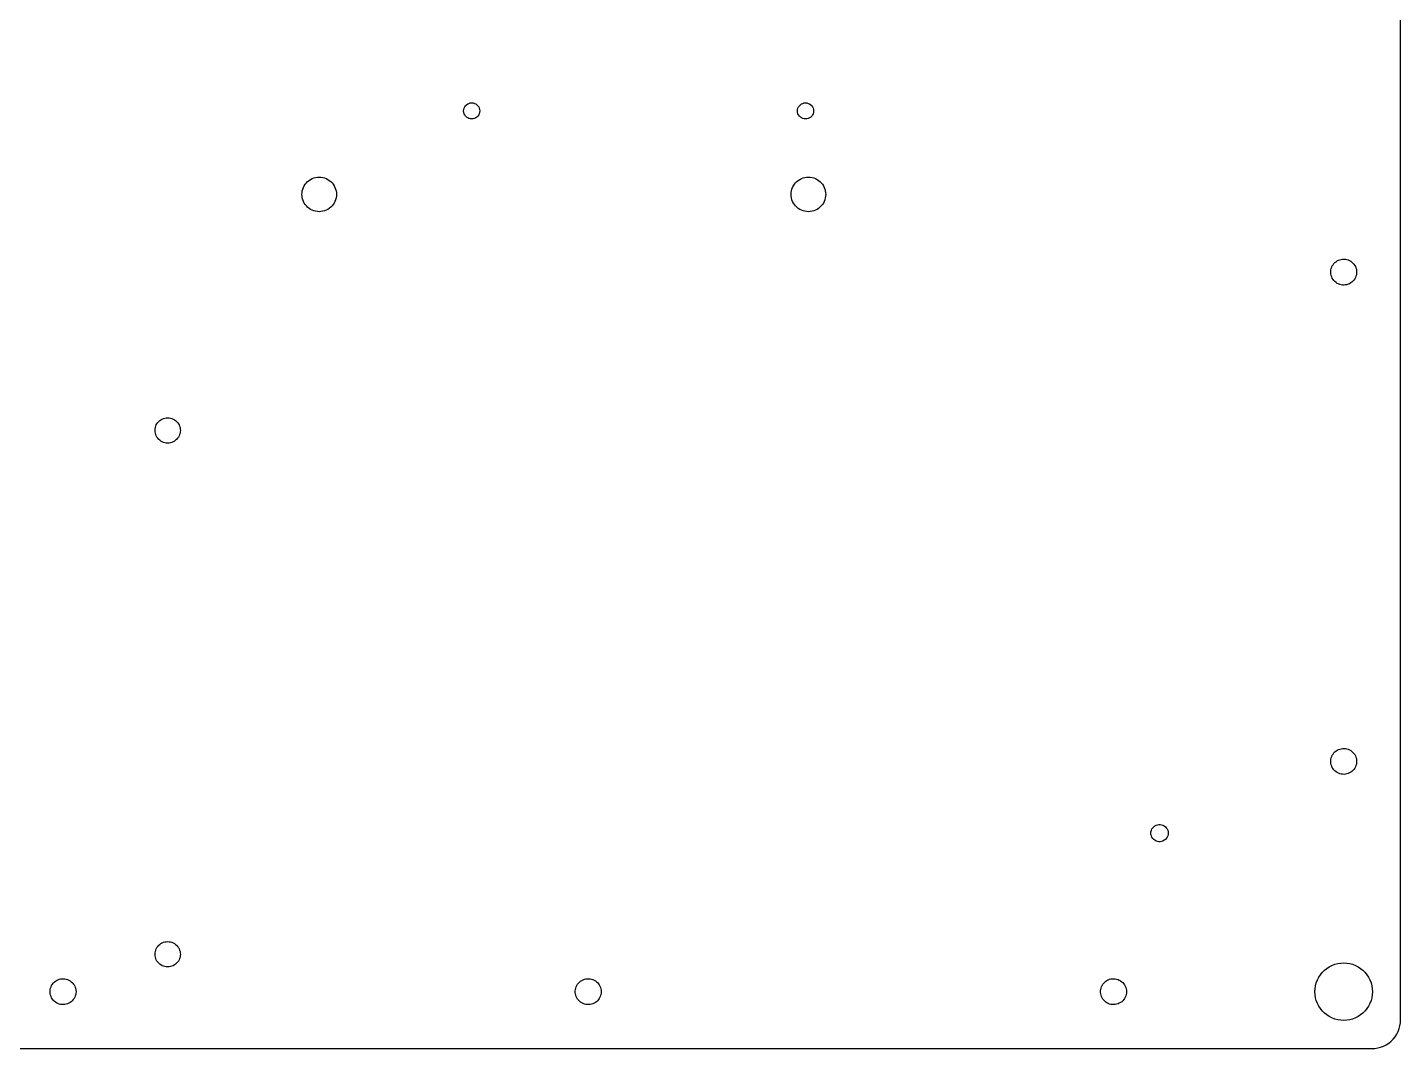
# Model space of a CAD drawing. Header units: metres. Extents: x -232 to 232, y -177 to 177.
# Drawn here: x -6.2 to 232.4, y -177.4 to 0 of the extents above; entities that cross this region are included whole.
import ezdxf

# ---------------------------------------------------------------- set-up
doc = ezdxf.new("R2010")
doc.units = ezdxf.units.M

msp = doc.modelspace()

# ---------------------------------------------------------------- linework, layer by layer
for p, q in [((232.375, -172.375), (232.375, 172.375)), ((69.6, -14.5), (69.6213, -14.2569)), ((69.6213, -14.2569), (69.6844, -14.0212)), ((69.6844, -14.0212), (69.7876, -13.8)), ((69.7876, -13.8), (69.9275, -13.6001)), ((69.9275, -13.6001), (70.1001, -13.4275)), ((70.1001, -13.4275), (70.3, -13.2876)), ((70.3, -13.2876), (70.5212, -13.1844)), ((70.5212, -13.1844), (70.7569, -13.1213)), ((70.7569, -13.1213), (71, -13.1)), ((71, -13.1), (71.2431, -13.1213)), ((71.2431, -13.1213), (71.4788, -13.1844)), ((71.4788, -13.1844), (71.7, -13.2876)), ((71.7, -13.2876), (71.8999, -13.4275)), ((71.8999, -13.4275), (72.0725, -13.6001)), ((72.0725, -13.6001), (72.2124, -13.8)), ((72.2124, -13.8), (72.3156, -14.0212)), ((72.3156, -14.0212), (72.3787, -14.2569)), ((72.3787, -14.2569), (72.4, -14.5)), ((127.6, -14.5), (127.621, -14.2569)), ((127.621, -14.2569), (127.684, -14.0212)), ((127.684, -14.0212), (127.788, -13.8)), ((127.788, -13.8), (127.928, -13.6001)), ((127.928, -13.6001), (128.1, -13.4275)), ((128.1, -13.4275), (128.3, -13.2876)), ((128.3, -13.2876), (128.521, -13.1844)), ((128.521, -13.1844), (128.757, -13.1213)), ((128.757, -13.1213), (129, -13.1)), ((129, -13.1), (129.243, -13.1213)), ((129.243, -13.1213), (129.479, -13.1844)), ((129.479, -13.1844), (129.7, -13.2876)), ((129.7, -13.2876), (129.9, -13.4275)), ((129.9, -13.4275), (130.072, -13.6001)), ((130.072, -13.6001), (130.212, -13.8)), ((130.212, -13.8), (130.316, -14.0212)), ((130.316, -14.0212), (130.379, -14.2569)), ((130.379, -14.2569), (130.4, -14.5)), ((69.6213, -14.7431), (69.6, -14.5)), ((69.6844, -14.9788), (69.6213, -14.7431)), ((69.7876, -15.2), (69.6844, -14.9788)), ((69.9275, -15.3999), (69.7876, -15.2)), ((70.1001, -15.5724), (69.9275, -15.3999)), ((70.3, -15.7124), (70.1001, -15.5724)), ((70.5212, -15.8156), (70.3, -15.7124)), ((70.7569, -15.8787), (70.5212, -15.8156)), ((71, -15.9), (70.7569, -15.8787)), ((71.2431, -15.8787), (71, -15.9)), ((71.4788, -15.8156), (71.2431, -15.8787)), ((71.7, -15.7124), (71.4788, -15.8156)), ((71.8999, -15.5724), (71.7, -15.7124)), ((72.0725, -15.3999), (71.8999, -15.5724)), ((72.2124, -15.2), (72.0725, -15.3999)), ((72.3156, -14.9788), (72.2124, -15.2)), ((72.3787, -14.7431), (72.3156, -14.9788)), ((72.4, -14.5), (72.3787, -14.7431)), ((127.621, -14.7431), (127.6, -14.5)), ((127.684, -14.9788), (127.621, -14.7431)), ((127.788, -15.2), (127.684, -14.9788)), ((127.928, -15.3999), (127.788, -15.2)), ((128.1, -15.5724), (127.928, -15.3999)), ((128.3, -15.7124), (128.1, -15.5724)), ((128.521, -15.8156), (128.3, -15.7124)), ((128.757, -15.8787), (128.521, -15.8156)), ((129, -15.9), (128.757, -15.8787)), ((129.243, -15.8787), (129, -15.9)), ((129.479, -15.8156), (129.243, -15.8787)), ((129.7, -15.7124), (129.479, -15.8156)), ((129.9, -15.5724), (129.7, -15.7124)), ((130.072, -15.3999), (129.9, -15.5724)), ((130.212, -15.2), (130.072, -15.3999)), ((130.316, -14.9788), (130.212, -15.2)), ((130.379, -14.7431), (130.316, -14.9788)), ((130.4, -14.5), (130.379, -14.7431)), ((43.2798, -26.2594), (43.5729, -26.1468)), ((43.5729, -26.1468), (43.8763, -26.0656)), ((43.8763, -26.0656), (44.1864, -26.0164)), ((44.1864, -26.0164), (44.5, -26)), ((44.5, -26), (44.8136, -26.0164)), ((44.8136, -26.0164), (45.1237, -26.0656)), ((45.1237, -26.0656), (45.427, -26.1468)), ((45.427, -26.1468), (45.7202, -26.2594)), ((128.28, -26.2594), (128.573, -26.1468)), ((128.573, -26.1468), (128.876, -26.0656)), ((128.876, -26.0656), (129.186, -26.0164)), ((129.186, -26.0164), (129.5, -26)), ((129.5, -26), (129.814, -26.0164)), ((129.814, -26.0164), (130.124, -26.0656)), ((130.124, -26.0656), (130.427, -26.1468)), ((130.427, -26.1468), (130.72, -26.2594)), ((41.5164, -28.6864), (41.5656, -28.3763)), ((41.5656, -28.3763), (41.6468, -28.0729)), ((41.6468, -28.0729), (41.7594, -27.7798)), ((41.7594, -27.7798), (41.9019, -27.5)), ((41.9019, -27.5), (42.0729, -27.2366)), ((42.0729, -27.2366), (42.2706, -26.9926)), ((42.2706, -26.9926), (42.4926, -26.7706)), ((42.4926, -26.7706), (42.7366, -26.5729)), ((42.7366, -26.5729), (43, -26.4019)), ((43, -26.4019), (43.2798, -26.2594)), ((45.7202, -26.2594), (46, -26.4019)), ((46, -26.4019), (46.2634, -26.5729)), ((46.2634, -26.5729), (46.5074, -26.7706)), ((46.5074, -26.7706), (46.7294, -26.9926)), ((46.7294, -26.9926), (46.927, -27.2366)), ((46.927, -27.2366), (47.0981, -27.5)), ((47.0981, -27.5), (47.2406, -27.7798)), ((47.2406, -27.7798), (47.3532, -28.0729)), ((47.3532, -28.0729), (47.4344, -28.3763)), ((47.4344, -28.3763), (47.4836, -28.6864)), ((126.516, -28.6864), (126.566, -28.3763)), ((126.566, -28.3763), (126.647, -28.0729)), ((126.647, -28.0729), (126.759, -27.7798)), ((126.759, -27.7798), (126.902, -27.5)), ((126.902, -27.5), (127.073, -27.2366)), ((127.073, -27.2366), (127.271, -26.9926)), ((127.271, -26.9926), (127.493, -26.7706)), ((127.493, -26.7706), (127.737, -26.5729)), ((127.737, -26.5729), (128, -26.4019)), ((128, -26.4019), (128.28, -26.2594)), ((130.72, -26.2594), (131, -26.4019)), ((131, -26.4019), (131.263, -26.5729)), ((131.263, -26.5729), (131.507, -26.7706)), ((131.507, -26.7706), (131.729, -26.9926)), ((131.729, -26.9926), (131.927, -27.2366)), ((131.927, -27.2366), (132.098, -27.5)), ((132.098, -27.5), (132.241, -27.7798)), ((132.241, -27.7798), (132.353, -28.0729)), ((132.353, -28.0729), (132.434, -28.3763)), ((132.434, -28.3763), (132.484, -28.6864)), ((41.5, -29), (41.5164, -28.6864)), ((41.5164, -29.3136), (41.5, -29)), ((41.5656, -29.6237), (41.5164, -29.3136)), ((41.6468, -29.927), (41.5656, -29.6237)), ((41.7594, -30.2202), (41.6468, -29.927)), ((41.9019, -30.5), (41.7594, -30.2202)), ((42.0729, -30.7634), (41.9019, -30.5)), ((42.2706, -31.0074), (42.0729, -30.7634)), ((42.4926, -31.2294), (42.2706, -31.0074)), ((46.7294, -31.0074), (46.5074, -31.2294)), ((46.927, -30.7634), (46.7294, -31.0074)), ((47.0981, -30.5), (46.927, -30.7634)), ((47.2406, -30.2202), (47.0981, -30.5)), ((47.3532, -29.927), (47.2406, -30.2202)), ((47.4344, -29.6237), (47.3532, -29.927)), ((47.4836, -29.3136), (47.4344, -29.6237)), ((47.4836, -28.6864), (47.5, -29)), ((47.5, -29), (47.4836, -29.3136)), ((126.5, -29), (126.516, -28.6864)), ((126.516, -29.3136), (126.5, -29)), ((126.566, -29.6237), (126.516, -29.3136)), ((126.647, -29.927), (126.566, -29.6237)), ((126.759, -30.2202), (126.647, -29.927)), ((126.902, -30.5), (126.759, -30.2202)), ((127.073, -30.7634), (126.902, -30.5)), ((127.271, -31.0074), (127.073, -30.7634)), ((127.493, -31.2294), (127.271, -31.0074)), ((131.729, -31.0074), (131.507, -31.2294)), ((131.927, -30.7634), (131.729, -31.0074)), ((132.098, -30.5), (131.927, -30.7634)), ((132.241, -30.2202), (132.098, -30.5)), ((132.353, -29.927), (132.241, -30.2202)), ((132.434, -29.6237), (132.353, -29.927)), ((132.484, -29.3136), (132.434, -29.6237)), ((132.484, -28.6864), (132.5, -29)), ((132.5, -29), (132.484, -29.3136)), ((42.7366, -31.427), (42.4926, -31.2294)), ((43, -31.5981), (42.7366, -31.427)), ((43.2798, -31.7406), (43, -31.5981)), ((43.5729, -31.8532), (43.2798, -31.7406)), ((43.8763, -31.9344), (43.5729, -31.8532)), ((44.1864, -31.9836), (43.8763, -31.9344)), ((44.5, -32), (44.1864, -31.9836)), ((44.8136, -31.9836), (44.5, -32)), ((45.1237, -31.9344), (44.8136, -31.9836)), ((45.427, -31.8532), (45.1237, -31.9344)), ((45.7202, -31.7406), (45.427, -31.8532)), ((46, -31.5981), (45.7202, -31.7406)), ((46.2634, -31.427), (46, -31.5981)), ((46.5074, -31.2294), (46.2634, -31.427)), ((127.737, -31.427), (127.493, -31.2294)), ((128, -31.5981), (127.737, -31.427)), ((128.28, -31.7406), (128, -31.5981)), ((128.573, -31.8532), (128.28, -31.7406)), ((128.876, -31.9344), (128.573, -31.8532)), ((129.186, -31.9836), (128.876, -31.9344)), ((129.5, -32), (129.186, -31.9836)), ((129.814, -31.9836), (129.5, -32)), ((130.124, -31.9344), (129.814, -31.9836)), ((130.427, -31.8532), (130.124, -31.9344)), ((130.72, -31.7406), (130.427, -31.8532)), ((131, -31.5981), (130.72, -31.7406)), ((131.263, -31.427), (131, -31.5981)), ((131.507, -31.2294), (131.263, -31.427)), ((221.167, -40.687), (221.375, -40.5514)), ((221.375, -40.5514), (221.596, -40.4395)), ((221.596, -40.4395), (221.828, -40.3526)), ((221.828, -40.3526), (222.069, -40.2917)), ((222.069, -40.2917), (222.314, -40.2577)), ((222.314, -40.2577), (222.562, -40.2509)), ((222.562, -40.2509), (222.809, -40.2713)), ((222.809, -40.2713), (223.052, -40.3188)), ((223.052, -40.3188), (223.289, -40.3928)), ((223.289, -40.3928), (223.516, -40.4924)), ((223.516, -40.4924), (223.731, -40.6164)), ((220.253, -42.3761), (220.281, -42.1297)), ((220.253, -42.6239), (220.253, -42.3761)), ((220.281, -42.8703), (220.253, -42.6239)), ((220.281, -42.1297), (220.335, -41.8878)), ((220.335, -43.1122), (220.281, -42.8703)), ((220.335, -41.8878), (220.415, -41.6533)), ((220.415, -41.6533), (220.521, -41.4291)), ((220.521, -41.4291), (220.651, -41.2179)), ((220.651, -41.2179), (220.803, -41.0223)), ((220.803, -41.0223), (220.976, -40.8446)), ((220.976, -40.8446), (221.167, -40.687)), ((223.731, -40.6164), (223.93, -40.7632)), ((223.93, -40.7632), (224.113, -40.9311)), ((224.113, -40.9311), (224.276, -41.118)), ((224.276, -41.118), (224.417, -41.3217)), ((224.417, -41.3217), (224.535, -41.5397)), ((224.535, -41.5397), (224.628, -41.7694)), ((224.628, -41.7694), (224.696, -42.008)), ((224.696, -42.008), (224.736, -42.2525)), ((224.736, -42.7475), (224.696, -42.992)), ((224.736, -42.2525), (224.75, -42.5)), ((224.75, -42.5), (224.736, -42.7475)), ((220.415, -43.3467), (220.335, -43.1122)), ((220.521, -43.5709), (220.415, -43.3467)), ((220.651, -43.7821), (220.521, -43.5709)), ((220.803, -43.9777), (220.651, -43.7821)), ((220.976, -44.1554), (220.803, -43.9777)), ((221.167, -44.313), (220.976, -44.1554)), ((221.375, -44.4485), (221.167, -44.313)), ((221.596, -44.5605), (221.375, -44.4485)), ((221.828, -44.6474), (221.596, -44.5605)), ((222.069, -44.7083), (221.828, -44.6474)), ((222.314, -44.7423), (222.069, -44.7083)), ((222.562, -44.7491), (222.314, -44.7423)), ((222.809, -44.7287), (222.562, -44.7491)), ((223.052, -44.6812), (222.809, -44.7287)), ((223.289, -44.6071), (223.052, -44.6812)), ((223.516, -44.5076), (223.289, -44.6071)), ((223.731, -44.3836), (223.516, -44.5076)), ((223.93, -44.2368), (223.731, -44.3836)), ((224.113, -44.0689), (223.93, -44.2368)), ((224.276, -43.882), (224.113, -44.0689)), ((224.417, -43.6783), (224.276, -43.882)), ((224.535, -43.4602), (224.417, -43.6783)), ((224.628, -43.2306), (224.535, -43.4602)), ((224.696, -42.992), (224.628, -43.2306)), ((16.1035, -69.2734), (16.1979, -69.0455)), ((16.1979, -69.0455), (16.3172, -68.8295)), ((16.3172, -68.8295), (16.46, -68.6283)), ((16.46, -68.6283), (16.6244, -68.4444)), ((16.6244, -68.4444), (16.8083, -68.28)), ((16.8083, -68.28), (17.0095, -68.1372)), ((17.0095, -68.1372), (17.2254, -68.0179)), ((17.2254, -68.0179), (17.4534, -67.9234)), ((17.4534, -67.9234), (17.6904, -67.8551)), ((17.6904, -67.8551), (17.9337, -67.8138)), ((17.9337, -67.8138), (18.18, -67.8)), ((18.18, -67.8), (18.4263, -67.8138)), ((18.4263, -67.8138), (18.6695, -67.8551)), ((18.6695, -67.8551), (18.9066, -67.9234)), ((18.9066, -67.9234), (19.1345, -68.0179)), ((19.1345, -68.0179), (19.3505, -68.1372)), ((19.3505, -68.1372), (19.5517, -68.28)), ((19.5517, -68.28), (19.7356, -68.4444)), ((19.7356, -68.4444), (19.9, -68.6283)), ((19.9, -68.6283), (20.0428, -68.8295)), ((20.0428, -68.8295), (20.1621, -69.0455)), ((20.1621, -69.0455), (20.2565, -69.2734)), ((15.98, -70), (15.9938, -69.7537)), ((15.9938, -70.2463), (15.98, -70)), ((15.9938, -69.7537), (16.0352, -69.5105)), ((16.0352, -70.4895), (15.9938, -70.2463)), ((16.0352, -69.5105), (16.1035, -69.2734)), ((16.1035, -70.7266), (16.0352, -70.4895)), ((16.1979, -70.9545), (16.1035, -70.7266)), ((16.3172, -71.1705), (16.1979, -70.9545)), ((16.46, -71.3717), (16.3172, -71.1705)), ((16.6244, -71.5556), (16.46, -71.3717)), ((16.8083, -71.72), (16.6244, -71.5556)), ((19.7356, -71.5556), (19.5517, -71.72)), ((19.9, -71.3717), (19.7356, -71.5556)), ((20.0428, -71.1705), (19.9, -71.3717)), ((20.1621, -70.9545), (20.0428, -71.1705)), ((20.2565, -70.7266), (20.1621, -70.9545)), ((20.2565, -69.2734), (20.3248, -69.5105)), ((20.3248, -70.4895), (20.2565, -70.7266)), ((20.3248, -69.5105), (20.3662, -69.7537)), ((20.3662, -70.2463), (20.3248, -70.4895)), ((20.3662, -69.7537), (20.38, -70)), ((20.38, -70), (20.3662, -70.2463)), ((17.0095, -71.8628), (16.8083, -71.72)), ((17.2254, -71.9821), (17.0095, -71.8628)), ((17.4534, -72.0765), (17.2254, -71.9821)), ((17.6904, -72.1448), (17.4534, -72.0765)), ((17.9337, -72.1862), (17.6904, -72.1448)), ((18.18, -72.2), (17.9337, -72.1862)), ((18.4263, -72.1862), (18.18, -72.2)), ((18.6695, -72.1448), (18.4263, -72.1862)), ((18.9066, -72.0765), (18.6695, -72.1448)), ((19.1345, -71.9821), (18.9066, -72.0765)), ((19.3505, -71.8628), (19.1345, -71.9821)), ((19.5517, -71.72), (19.3505, -71.8628)), ((220.415, -126.653), (220.521, -126.429)), ((220.521, -126.429), (220.651, -126.218)), ((220.651, -126.218), (220.803, -126.022)), ((220.803, -126.022), (220.976, -125.845)), ((220.976, -125.845), (221.167, -125.687)), ((221.167, -125.687), (221.375, -125.551)), ((221.375, -125.551), (221.596, -125.439)), ((221.596, -125.439), (221.828, -125.353)), ((221.828, -125.353), (222.069, -125.292)), ((222.069, -125.292), (222.314, -125.258)), ((222.314, -125.258), (222.562, -125.251)), ((222.562, -125.251), (222.809, -125.271)), ((222.809, -125.271), (223.052, -125.319)), ((223.052, -125.319), (223.289, -125.393)), ((223.289, -125.393), (223.516, -125.492)), ((223.516, -125.492), (223.731, -125.616)), ((223.731, -125.616), (223.93, -125.763)), ((223.93, -125.763), (224.113, -125.931)), ((224.113, -125.931), (224.276, -126.118)), ((224.276, -126.118), (224.417, -126.322)), ((224.417, -126.322), (224.535, -126.54)), ((220.253, -127.376), (220.281, -127.13)), ((220.253, -127.624), (220.253, -127.376)), ((220.281, -127.87), (220.253, -127.624)), ((220.281, -127.13), (220.335, -126.888)), ((220.335, -128.112), (220.281, -127.87)), ((220.335, -126.888), (220.415, -126.653)), ((220.415, -128.347), (220.335, -128.112)), ((220.521, -128.571), (220.415, -128.347)), ((220.651, -128.782), (220.521, -128.571)), ((220.803, -128.978), (220.651, -128.782)), ((224.417, -128.678), (224.276, -128.882)), ((224.535, -128.46), (224.417, -128.678)), ((224.535, -126.54), (224.628, -126.769)), ((224.628, -128.231), (224.535, -128.46)), ((224.628, -126.769), (224.696, -127.008)), ((224.696, -127.992), (224.628, -128.231)), ((224.696, -127.008), (224.736, -127.252)), ((224.736, -127.748), (224.696, -127.992)), ((224.736, -127.252), (224.75, -127.5)), ((224.75, -127.5), (224.736, -127.748)), ((220.976, -129.155), (220.803, -128.978)), ((221.167, -129.313), (220.976, -129.155)), ((221.375, -129.449), (221.167, -129.313)), ((221.596, -129.56), (221.375, -129.449)), ((221.828, -129.647), (221.596, -129.56)), ((222.069, -129.708), (221.828, -129.647)), ((222.314, -129.742), (222.069, -129.708)), ((222.562, -129.749), (222.314, -129.742)), ((222.809, -129.729), (222.562, -129.749)), ((223.052, -129.681), (222.809, -129.729)), ((223.289, -129.607), (223.052, -129.681)), ((223.516, -129.508), (223.289, -129.607)), ((223.731, -129.384), (223.516, -129.508)), ((223.93, -129.237), (223.731, -129.384)), ((224.113, -129.069), (223.93, -129.237)), ((224.276, -128.882), (224.113, -129.069)), ((189, -139.95), (189.02, -139.703)), ((189.02, -140.197), (189, -139.95)), ((189.02, -139.703), (189.081, -139.463)), ((189.081, -140.437), (189.02, -140.197)), ((189.081, -139.463), (189.181, -139.236)), ((189.181, -140.664), (189.081, -140.437)), ((189.181, -139.236), (189.316, -139.029)), ((189.316, -140.871), (189.181, -140.664)), ((189.316, -139.029), (189.484, -138.846)), ((189.484, -138.846), (189.68, -138.694)), ((189.68, -138.694), (189.897, -138.576)), ((189.897, -138.576), (190.132, -138.496)), ((190.132, -138.496), (190.376, -138.455)), ((190.376, -138.455), (190.624, -138.455)), ((190.624, -138.455), (190.868, -138.496)), ((190.868, -138.496), (191.103, -138.576)), ((191.103, -138.576), (191.32, -138.694)), ((191.32, -138.694), (191.516, -138.846)), ((191.516, -138.846), (191.684, -139.029)), ((191.684, -139.029), (191.819, -139.236)), ((191.819, -140.664), (191.684, -140.871)), ((191.819, -139.236), (191.919, -139.463)), ((191.919, -140.437), (191.819, -140.664)), ((191.919, -139.463), (191.98, -139.703)), ((191.98, -140.197), (191.919, -140.437)), ((191.98, -139.703), (192, -139.95)), ((192, -139.95), (191.98, -140.197)), ((189.484, -141.054), (189.316, -140.871)), ((189.68, -141.206), (189.484, -141.054)), ((189.897, -141.324), (189.68, -141.206)), ((190.132, -141.404), (189.897, -141.324)), ((190.376, -141.445), (190.132, -141.404)), ((190.624, -141.445), (190.376, -141.445)), ((190.868, -141.404), (190.624, -141.445)), ((191.103, -141.324), (190.868, -141.404)), ((191.32, -141.206), (191.103, -141.324)), ((191.516, -141.054), (191.32, -141.206)), ((191.684, -140.871), (191.516, -141.054)), ((16.1979, -160.045), (16.3172, -159.83)), ((16.3172, -159.83), (16.46, -159.628)), ((16.46, -159.628), (16.6244, -159.444)), ((16.6244, -159.444), (16.8083, -159.28)), ((16.8083, -159.28), (17.0095, -159.137)), ((17.0095, -159.137), (17.2254, -159.018)), ((17.2254, -159.018), (17.4534, -158.923)), ((17.4534, -158.923), (17.6904, -158.855)), ((17.6904, -158.855), (17.9337, -158.814)), ((17.9337, -158.814), (18.18, -158.8)), ((18.18, -158.8), (18.4263, -158.814)), ((18.4263, -158.814), (18.6695, -158.855)), ((18.6695, -158.855), (18.9066, -158.923)), ((18.9066, -158.923), (19.1345, -159.018)), ((19.1345, -159.018), (19.3505, -159.137)), ((19.3505, -159.137), (19.5517, -159.28)), ((19.5517, -159.28), (19.7356, -159.444)), ((19.7356, -159.444), (19.9, -159.628)), ((19.9, -159.628), (20.0428, -159.83)), ((20.0428, -159.83), (20.1621, -160.045)), ((15.98, -161), (15.9938, -160.754)), ((15.9938, -161.246), (15.98, -161)), ((15.9938, -160.754), (16.0352, -160.51)), ((16.0352, -161.49), (15.9938, -161.246)), ((16.0352, -160.51), (16.1035, -160.273)), ((16.1035, -161.727), (16.0352, -161.49)), ((16.1035, -160.273), (16.1979, -160.045)), ((16.1979, -161.955), (16.1035, -161.727)), ((16.3172, -162.17), (16.1979, -161.955)), ((16.46, -162.372), (16.3172, -162.17)), ((20.0428, -162.17), (19.9, -162.372)), ((20.1621, -161.955), (20.0428, -162.17)), ((20.1621, -160.045), (20.2565, -160.273)), ((20.2565, -161.727), (20.1621, -161.955)), ((20.2565, -160.273), (20.3248, -160.51)), ((20.3248, -161.49), (20.2565, -161.727)), ((20.3248, -160.51), (20.3662, -160.754)), ((20.3662, -161.246), (20.3248, -161.49)), ((20.3662, -160.754), (20.38, -161)), ((20.38, -161), (20.3662, -161.246)), ((16.6244, -162.556), (16.46, -162.372)), ((16.8083, -162.72), (16.6244, -162.556)), ((17.0095, -162.863), (16.8083, -162.72)), ((17.2254, -162.982), (17.0095, -162.863)), ((17.4534, -163.077), (17.2254, -162.982)), ((17.6904, -163.145), (17.4534, -163.077)), ((17.9337, -163.186), (17.6904, -163.145)), ((18.18, -163.2), (17.9337, -163.186)), ((18.4263, -163.186), (18.18, -163.2)), ((18.6695, -163.145), (18.4263, -163.186)), ((18.9066, -163.077), (18.6695, -163.145)), ((19.1345, -162.982), (18.9066, -163.077)), ((19.3505, -162.863), (19.1345, -162.982)), ((19.5517, -162.72), (19.3505, -162.863)), ((19.7356, -162.556), (19.5517, -162.72)), ((19.9, -162.372), (19.7356, -162.556)), ((218.17, -165), (218.455, -164.561)), ((218.455, -164.561), (218.784, -164.154)), ((218.784, -164.154), (219.154, -163.784)), ((219.154, -163.784), (219.561, -163.455)), ((219.561, -163.455), (220, -163.17)), ((220, -163.17), (220.466, -162.932)), ((220.466, -162.932), (220.955, -162.745)), ((220.955, -162.745), (221.46, -162.609)), ((221.46, -162.609), (221.977, -162.527)), ((221.977, -162.527), (222.5, -162.5)), ((222.5, -162.5), (223.023, -162.527)), ((223.023, -162.527), (223.54, -162.609)), ((223.54, -162.609), (224.045, -162.745)), ((224.045, -162.745), (224.534, -162.932)), ((224.534, -162.932), (225, -163.17)), ((225, -163.17), (225.439, -163.455)), ((225.439, -163.455), (225.846, -163.784)), ((225.846, -163.784), (226.216, -164.154)), ((226.216, -164.154), (226.545, -164.561)), ((226.545, -164.561), (226.83, -165)), ((-2.2193, -167.13), (-2.1651, -166.888)), ((-2.1651, -166.888), (-2.0846, -166.653)), ((-2.0846, -166.653), (-1.9788, -166.429)), ((-1.9788, -166.429), (-1.849, -166.218)), ((-1.849, -166.218), (-1.6967, -166.022)), ((-1.6967, -166.022), (-1.5239, -165.845)), ((-1.5239, -165.845), (-1.3325, -165.687)), ((-1.3325, -165.687), (-1.125, -165.551)), ((-1.125, -165.551), (-0.9038, -165.44)), ((-0.9038, -165.44), (-0.6716, -165.353)), ((-0.6716, -165.353), (-0.4313, -165.292)), ((-0.4313, -165.292), (-0.1858, -165.258)), ((-0.1858, -165.258), (0.062, -165.251)), ((0.062, -165.251), (0.309, -165.271)), ((0.309, -165.271), (0.5523, -165.319)), ((0.5523, -165.319), (0.7889, -165.393)), ((0.7889, -165.393), (1.0159, -165.492)), ((1.0159, -165.492), (1.2306, -165.616)), ((1.2306, -165.616), (1.4304, -165.763)), ((1.4304, -165.763), (1.6127, -165.931)), ((1.6127, -165.931), (1.7756, -166.118)), ((1.7756, -166.118), (1.9168, -166.322)), ((1.9168, -166.322), (2.0348, -166.54)), ((2.0348, -166.54), (2.1281, -166.769)), ((2.1281, -166.769), (2.1955, -167.008)), ((89.0307, -167.13), (89.0849, -166.888)), ((89.0849, -166.888), (89.1654, -166.653)), ((89.1654, -166.653), (89.2712, -166.429)), ((89.2712, -166.429), (89.401, -166.218)), ((89.401, -166.218), (89.5533, -166.022)), ((89.5533, -166.022), (89.7261, -165.845)), ((89.7261, -165.845), (89.9175, -165.687)), ((89.9175, -165.687), (90.125, -165.551)), ((90.125, -165.551), (90.3462, -165.44)), ((90.3462, -165.44), (90.5783, -165.353)), ((90.5783, -165.353), (90.8186, -165.292)), ((90.8186, -165.292), (91.0642, -165.258)), ((91.0642, -165.258), (91.312, -165.251)), ((91.312, -165.251), (91.559, -165.271)), ((91.559, -165.271), (91.8023, -165.319)), ((91.8023, -165.319), (92.0389, -165.393)), ((92.0389, -165.393), (92.2659, -165.492)), ((92.2659, -165.492), (92.4806, -165.616)), ((92.4806, -165.616), (92.6804, -165.763)), ((92.6804, -165.763), (92.8628, -165.931)), ((92.8628, -165.931), (93.0256, -166.118)), ((93.0256, -166.118), (93.1668, -166.322)), ((93.1668, -166.322), (93.2848, -166.54)), ((93.2848, -166.54), (93.3781, -166.769)), ((93.3781, -166.769), (93.4455, -167.008)), ((180.281, -167.13), (180.335, -166.888)), ((180.335, -166.888), (180.415, -166.653)), ((180.415, -166.653), (180.521, -166.429)), ((180.521, -166.429), (180.651, -166.218)), ((180.651, -166.218), (180.803, -166.022)), ((180.803, -166.022), (180.976, -165.845)), ((180.976, -165.845), (181.167, -165.687)), ((181.167, -165.687), (181.375, -165.551)), ((181.375, -165.551), (181.596, -165.44)), ((181.596, -165.44), (181.828, -165.353)), ((181.828, -165.353), (182.069, -165.292)), ((182.069, -165.292), (182.314, -165.258)), ((182.314, -165.258), (182.562, -165.251)), ((182.562, -165.251), (182.809, -165.271)), ((182.809, -165.271), (183.052, -165.319)), ((183.052, -165.319), (183.289, -165.393)), ((183.289, -165.393), (183.516, -165.492)), ((183.516, -165.492), (183.731, -165.616)), ((183.731, -165.616), (183.93, -165.763)), ((183.93, -165.763), (184.113, -165.931)), ((184.113, -165.931), (184.276, -166.118)), ((184.276, -166.118), (184.417, -166.322)), ((184.417, -166.322), (184.535, -166.54)), ((184.535, -166.54), (184.628, -166.769)), ((184.628, -166.769), (184.696, -167.008)), ((217.5, -167.5), (217.527, -166.977)), ((217.527, -166.977), (217.609, -166.46)), ((217.609, -166.46), (217.745, -165.955)), ((217.745, -165.955), (217.932, -165.466)), ((217.932, -165.466), (218.17, -165)), ((226.83, -165), (227.068, -165.466)), ((227.068, -165.466), (227.255, -165.955)), ((227.255, -165.955), (227.391, -166.46)), ((227.391, -166.46), (227.473, -166.977)), ((227.473, -166.977), (227.5, -167.5)), ((-2.2466, -167.376), (-2.2193, -167.13)), ((-2.2466, -167.624), (-2.2466, -167.376)), ((-2.2193, -167.87), (-2.2466, -167.624)), ((-2.1651, -168.112), (-2.2193, -167.87)), ((-2.0846, -168.347), (-2.1651, -168.112)), ((-1.9788, -168.571), (-2.0846, -168.347)), ((-1.849, -168.782), (-1.9788, -168.571)), ((-1.6967, -168.978), (-1.849, -168.782)), ((-1.5239, -169.155), (-1.6967, -168.978)), ((-1.3325, -169.313), (-1.5239, -169.155)), ((-1.125, -169.449), (-1.3325, -169.313)), ((1.4304, -169.237), (1.2306, -169.384)), ((1.6127, -169.069), (1.4304, -169.237)), ((1.7756, -168.882), (1.6127, -169.069)), ((1.9168, -168.678), (1.7756, -168.882)), ((2.0348, -168.46), (1.9168, -168.678)), ((2.1281, -168.231), (2.0348, -168.46)), ((2.1955, -167.992), (2.1281, -168.231)), ((2.1955, -167.008), (2.2363, -167.252)), ((2.2363, -167.748), (2.1955, -167.992)), ((2.2363, -167.252), (2.25, -167.5)), ((2.25, -167.5), (2.2363, -167.748)), ((89.0034, -167.376), (89.0307, -167.13)), ((89.0034, -167.624), (89.0034, -167.376)), ((89.0307, -167.87), (89.0034, -167.624)), ((89.0849, -168.112), (89.0307, -167.87)), ((89.1654, -168.347), (89.0849, -168.112)), ((89.2712, -168.571), (89.1654, -168.347)), ((89.401, -168.782), (89.2712, -168.571)), ((89.5533, -168.978), (89.401, -168.782)), ((89.7261, -169.155), (89.5533, -168.978)), ((89.9175, -169.313), (89.7261, -169.155)), ((90.125, -169.449), (89.9175, -169.313)), ((92.6804, -169.237), (92.4806, -169.384)), ((92.8628, -169.069), (92.6804, -169.237)), ((93.0256, -168.882), (92.8628, -169.069)), ((93.1668, -168.678), (93.0256, -168.882)), ((93.2848, -168.46), (93.1668, -168.678)), ((93.3781, -168.231), (93.2848, -168.46)), ((93.4455, -167.992), (93.3781, -168.231)), ((93.4455, -167.008), (93.4863, -167.252)), ((93.4863, -167.748), (93.4455, -167.992)), ((93.4863, -167.252), (93.5, -167.5)), ((93.5, -167.5), (93.4863, -167.748)), ((180.253, -167.376), (180.281, -167.13)), ((180.253, -167.624), (180.253, -167.376)), ((180.281, -167.87), (180.253, -167.624)), ((180.335, -168.112), (180.281, -167.87)), ((180.415, -168.347), (180.335, -168.112)), ((180.521, -168.571), (180.415, -168.347)), ((180.651, -168.782), (180.521, -168.571)), ((180.803, -168.978), (180.651, -168.782)), ((180.976, -169.155), (180.803, -168.978)), ((181.167, -169.313), (180.976, -169.155)), ((181.375, -169.449), (181.167, -169.313)), ((183.93, -169.237), (183.731, -169.384)), ((184.113, -169.069), (183.93, -169.237)), ((184.276, -168.882), (184.113, -169.069)), ((184.417, -168.678), (184.276, -168.882)), ((184.535, -168.46), (184.417, -168.678)), ((184.628, -168.231), (184.535, -168.46)), ((184.696, -167.992), (184.628, -168.231)), ((184.696, -167.008), (184.736, -167.252)), ((184.736, -167.748), (184.696, -167.992)), ((184.736, -167.252), (184.75, -167.5)), ((184.75, -167.5), (184.736, -167.748)), ((217.527, -168.023), (217.5, -167.5)), ((217.609, -168.54), (217.527, -168.023)), ((217.745, -169.045), (217.609, -168.54)), ((217.932, -169.534), (217.745, -169.045)), ((227.255, -169.045), (227.068, -169.534)), ((227.391, -168.54), (227.255, -169.045)), ((227.473, -168.023), (227.391, -168.54)), ((227.5, -167.5), (227.473, -168.023)), ((-0.9038, -169.56), (-1.125, -169.449)), ((-0.6716, -169.647), (-0.9038, -169.56)), ((-0.4313, -169.708), (-0.6716, -169.647)), ((-0.1858, -169.742), (-0.4313, -169.708)), ((0.062, -169.749), (-0.1858, -169.742)), ((0.309, -169.729), (0.062, -169.749)), ((0.5523, -169.681), (0.309, -169.729)), ((0.7889, -169.607), (0.5523, -169.681)), ((1.0159, -169.508), (0.7889, -169.607)), ((1.2306, -169.384), (1.0159, -169.508)), ((90.3462, -169.56), (90.125, -169.449)), ((90.5783, -169.647), (90.3462, -169.56)), ((90.8186, -169.708), (90.5783, -169.647)), ((91.0642, -169.742), (90.8186, -169.708)), ((91.312, -169.749), (91.0642, -169.742)), ((91.559, -169.729), (91.312, -169.749)), ((91.8023, -169.681), (91.559, -169.729)), ((92.0389, -169.607), (91.8023, -169.681)), ((92.2659, -169.508), (92.0389, -169.607)), ((92.4806, -169.384), (92.2659, -169.508)), ((181.596, -169.56), (181.375, -169.449)), ((181.828, -169.647), (181.596, -169.56)), ((182.069, -169.708), (181.828, -169.647)), ((182.314, -169.742), (182.069, -169.708)), ((182.562, -169.749), (182.314, -169.742)), ((182.809, -169.729), (182.562, -169.749)), ((183.052, -169.681), (182.809, -169.729)), ((183.289, -169.607), (183.052, -169.681)), ((183.516, -169.508), (183.289, -169.607)), ((183.731, -169.384), (183.516, -169.508)), ((218.17, -170), (217.932, -169.534)), ((218.455, -170.439), (218.17, -170)), ((218.784, -170.846), (218.455, -170.439)), ((219.154, -171.216), (218.784, -170.846)), ((219.561, -171.545), (219.154, -171.216)), ((220, -171.83), (219.561, -171.545)), ((225.439, -171.545), (225, -171.83)), ((225.846, -171.216), (225.439, -171.545)), ((226.216, -170.846), (225.846, -171.216)), ((226.545, -170.439), (226.216, -170.846)), ((226.83, -170), (226.545, -170.439)), ((227.068, -169.534), (226.83, -170)), ((220.466, -172.068), (220, -171.83)), ((220.955, -172.255), (220.466, -172.068)), ((221.46, -172.391), (220.955, -172.255)), ((221.977, -172.473), (221.46, -172.391)), ((222.5, -172.5), (221.977, -172.473)), ((223.023, -172.473), (222.5, -172.5)), ((223.54, -172.391), (223.023, -172.473)), ((224.045, -172.255), (223.54, -172.391)), ((224.534, -172.068), (224.045, -172.255)), ((225, -171.83), (224.534, -172.068)), ((231.943, -174.409), (232.13, -173.92)), ((232.13, -173.92), (232.266, -173.415)), ((232.266, -173.415), (232.348, -172.898)), ((232.348, -172.898), (232.375, -172.375)), ((229.875, -176.705), (230.314, -176.42)), ((230.314, -176.42), (230.721, -176.091)), ((230.721, -176.091), (231.091, -175.721)), ((231.091, -175.721), (231.42, -175.314)), ((231.42, -175.314), (231.705, -174.875)), ((231.705, -174.875), (231.943, -174.409)), ((-227.375, -177.375), (227.375, -177.375)), ((227.375, -177.375), (227.898, -177.348)), ((227.898, -177.348), (228.415, -177.266)), ((228.415, -177.266), (228.92, -177.13)), ((228.92, -177.13), (229.409, -176.943)), ((229.409, -176.943), (229.875, -176.705))]:
    msp.add_line(p, q)

doc.saveas('drawing.dxf')
